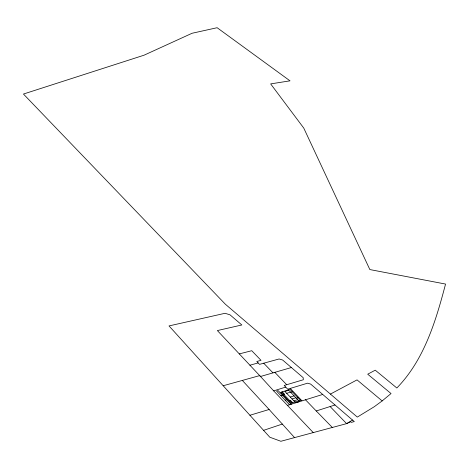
<?xml version="1.0" encoding="UTF-8"?>
<svg xmlns="http://www.w3.org/2000/svg" width="469" height="469" viewBox="0 0 469 469"><rect width="100%" height="100%" fill="white"/><g stroke="black" fill="none" stroke-linecap="round" stroke-linejoin="round"><path stroke-width="0.7" d="M382.165 400.919L391.04 393.55L367.714 374.198L375.241 370.182L396.838 387.992C424.169 359.975 435.871 320.972 445.55 284.062L369.848 269.564L303.771 128.096L270.654 83.898L290.012 80.838L217.124 27.718L192.091 33.258L144.059 55.195L23.45 94.046L225.36 304.211L357.314 417.093L374.239 406.746L382.165 400.919L357.044 379.884L330.411 394.083M352.495 420.031L346.614 423.636L280.872 441.282L269.786 437.202L169.022 325.92L225.044 313.292L230.015 314.822L241.834 324.976L217.37 330.563L260.512 376.49L291.39 367.538L303.185 377.674L303.32 379.755L284.185 385.477L287.714 389.188L307.588 383.179L310.666 384.099L354.294 421.572L351.316 422.37L350.624 421.766L346.614 423.636L330.123 406.547M263.584 430.349L282.326 424.07M293.893 400.854L297.721 399.623M285.175 400.168L286.729 399.676M292.081 398.961L295.916 397.741M289.643 400.514L290.352 400.286L292.674 402.719M296.496 398.322L298.096 397.812M287.45 405.398L322.725 394.452M305.43 399.717L316.235 410.967L334.989 404.993M290.282 397.079L294.127 395.859M223.185 385.747L259.691 375.605L273.662 390.859L285.721 387.095M286.688 393.321L290.54 392.113M283.886 394.47L284.595 394.247L282.297 391.844M290.745 392.324L292.345 391.826M280.861 395.625L282.408 395.138M288.74 390.255L284.9 391.445L295.704 402.748L299.533 401.511L288.447 389.932M249.918 415.264L269.136 409.484L294.579 437.612M249.93 365.216L258.149 362.924L259.521 364.366L279.108 358.967L282.66 360.04L291.39 367.538M239.301 353.902L251.753 350.706L261.004 360.333L256.789 361.488L258.149 362.924M316.235 410.967L332.339 427.47M274.828 372.345L286.706 384.721M263.719 363.205L272.981 372.873M281.588 392.061L291.964 402.947M273.662 390.859L313.251 432.594M290.276 388.408L301.93 400.778M242.338 380.429L269.136 409.484M300.418 400.227L291.056 403.24L280.673 392.348L290.053 389.434L300.418 400.227M291.067 404.237L289.52 404.741L276.569 391.111L278.123 390.63L291.067 404.237"/></g></svg>
